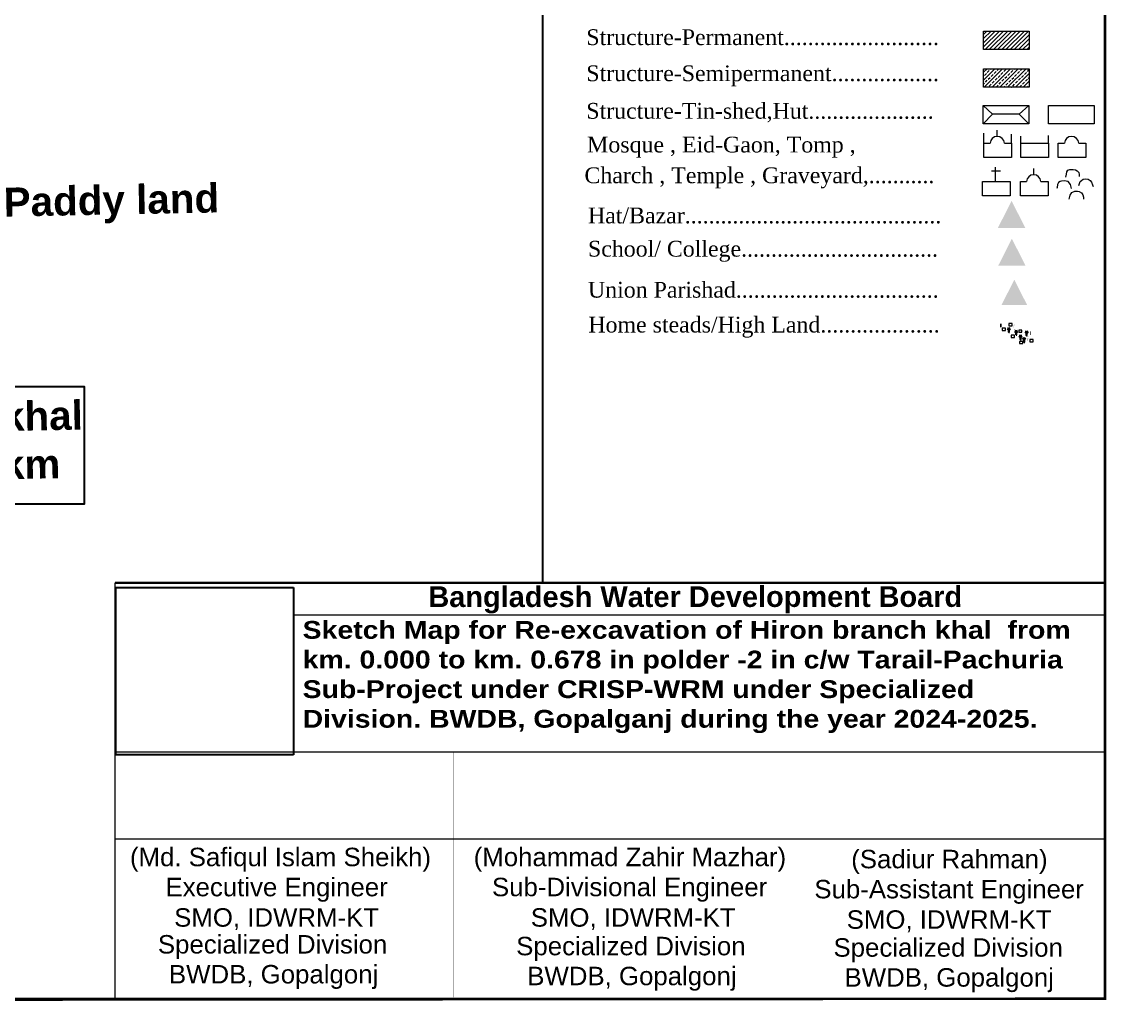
# Model space of a CAD drawing. Header units: millimetres. Extents: x 103 to 30935, y -127784 to -48.
# Drawn here: x 30568.9 to 30934.8, y -127784.1 to -127453.2 of the extents above; entities that cross this region are included whole.
import ezdxf
from ezdxf.enums import TextEntityAlignment as Align

# ---------------------------------------------------------------- set-up
doc = ezdxf.new("R2010")
doc.units = ezdxf.units.MM
doc.header["$MEASUREMENT"] = 0
doc.linetypes.add('ACAD_ISO02W100', pattern=[15, 12, -3])
doc.linetypes.add('DOT2', pattern=[0.125, 0, -0.125])
for name, color, linetype, lineweight in [('Bazar', 97, 'Continuous', 15), ('Church', 170, 'Continuous', 9), ('Eid-Gah', 170, 'Continuous', 9), ('existing-profile', 5, 'ACAD_ISO02W100', 25), ('FRAM', 7, 'Continuous', 50), ('Graveyard', 40, 'Continuous', 9), ('HOUSE', 144, 'Continuous', 18), ('Mosque', 170, 'Continuous', 9), ('OUTLINE', 7, 'Continuous', 15), ('PL', 7, 'Continuous', 15), ('Temple', 170, 'Continuous', 9), ('Tomb', 170, 'Continuous', 9), ('Union', 7, 'Continuous', 15)]:
    doc.layers.add(name, color=color, linetype=linetype, lineweight=lineweight)
for name, color, linetype in [('boundary', 7, 'Continuous'), ('Home Stead', 151, 'Continuous'), ('Khal', 4, 'Continuous'), ('TEXT', 5, 'Continuous'), ('Trees', 77, 'Continuous')]:
    doc.layers.add(name, color=color, linetype=linetype)
doc.styles.add('333', font='')
doc.styles.add('AR', font='arial.ttf', dxfattribs={"height": 450})
doc.styles.add('b', font='times.ttf')
doc.styles.add('sum', font='arialbd.ttf')
doc.styles.get('333').set_extended_font_data('Arial Black')
picture_1 = doc.add_image_def('image1.png', size_in_pixel=(204, 192))

# ---------------------------------------------------------------- blocks, each defined once
blk = doc.blocks.new('A$C01DB3217')
at = {"layer": 'Trees', "color": 1, "lineweight": 30}
blk.add_lwpolyline([(0, 0.0028), (0, -0.0071), (0.0015, -0.0071)], dxfattribs=at)
for centre, start, end in [((-0.012, -0.0154), 41.2491, 62.6782), ((0.012, -0.0154), 117.3218, 138.7509)]:
    blk.add_arc(centre, 0.0195, start, end, dxfattribs=at)
blk = doc.blocks.new('A$C7FEE66E4')
at = {"layer": 'Trees', "linetype": 'Continuous', "const_width": 0.000142}
blk.add_lwpolyline([(0, 0, 0.606435), (0, 0.0049, 0.606435)], format="xyb", close=True, dxfattribs=at)
at = {"layer": 'Trees', "linetype": 'Continuous', "const_width": 0.000252}
for points in [[(0, 0), (0, -0.0029)], [(0, -0.0029), (0.0017, -0.0029)]]:
    blk.add_lwpolyline(points, dxfattribs=at)

msp = doc.modelspace()

# ---------------------------------------------------------------- hatches: boundary and pattern name
at = {"layer": 'Bazar'}
for color, points in [(256, [(30902.82, -127513.68), (30898.19, -127522.81), (30907.44, -127522.81)]), (5, [(30902.91, -127526.46), (30898.29, -127535.58), (30907.54, -127535.58)])]:
    msp.add_hatch(color=color, dxfattribs=at).paths.add_polyline_path(points)
at = {"layer": 'HOUSE'}
h = msp.add_hatch(dxfattribs=at)
h.set_pattern_fill('ANSI31', color=256, scale=7.949809, style=0)
h.set_pattern_definition([(45, (-889234.3458, -3325392.656), (-0.70267045305, 0.70267045305), [])])
h.paths.add_polyline_path([(30908.69, -127462.59), (30908.69, -127456.36), (30893.32, -127456.36), (30893.32, -127462.59)])
h = msp.add_hatch(dxfattribs=at)
h.set_pattern_fill('ANSI33', color=256, scale=7.452946)
h.set_pattern_definition([(45, (-900585.8618, -3392404.782), (-1.3175070995, 1.3175070995), []), (45, (-900584.5443, -3392404.782), (-1.3175070995, 1.3175070995), [0.9316182043, -0.46580910215])])
h.paths.add_polyline_path([(30908.76, -127469.13), (30893.39, -127469.13), (30893.39, -127475.35), (30908.76, -127475.35)])
at = {"layer": 'Union'}
msp.add_hatch(color=0, dxfattribs=at).paths.add_polyline_path([(30903.73, -127540.29), (30899.41, -127548.81), (30908.05, -127548.81)])

# ---------------------------------------------------------------- linework, layer by layer
at = {"layer": 'boundary', "color": 0}
for points, const_width in [([(30011.1, -127125.54), (30934.34, -127124.74), (30934.34, -127782.9), (30011.1, -127783.71), (30011.1, -127125.54)], 0.843), ([(30744.62, -127642.6), (30744.62, -127124.74)], 0.613)]:
    msp.add_lwpolyline(points, dxfattribs=dict(at, const_width=const_width))
at = {"layer": 'Church', "linetype": 'Continuous'}
for points in [[(30897.44, -127507.14), (30897.44, -127502.29)], [(30897.44, -127507.14), (30897.44, -127502.29)], [(30899.1, -127503.65), (30895.98, -127503.65)], [(30899.1, -127503.65), (30895.98, -127503.65)]]:
    msp.add_lwpolyline(points, dxfattribs=at)
msp.add_lwpolyline([(30893.01, -127511.98), (30893.01, -127507.14), (30902.33, -127507.14), (30902.33, -127511.98), (30898.53, -127511.98), (30898.53, -127511.98), (30898.53, -127511.98), (30898.53, -127511.98), (30893.01, -127511.98)], close=True, dxfattribs=at)
msp.add_lwpolyline([(30893.01, -127511.98), (30893.01, -127507.14), (30902.33, -127507.14), (30902.33, -127511.98), (30898.53, -127511.98), (30898.53, -127511.98), (30898.53, -127511.98), (30898.53, -127511.98), (30893.01, -127511.98)], close=True, dxfattribs=at)
at = {"layer": 'Eid-Gah', "linetype": 'Continuous'}
for p, q in [((30905.97, -127494.2), (30905.97, -127491.79)), ((30905.97, -127494.2), (30905.97, -127491.79)), ((30915.3, -127494.2), (30915.3, -127491.63)), ((30915.3, -127494.2), (30915.3, -127491.63))]:
    msp.add_line(p, q, dxfattribs=at)
msp.add_lwpolyline([(30905.97, -127499.04), (30905.97, -127494.2), (30915.3, -127494.2), (30915.3, -127499.04), (30910.14, -127499.04), (30910.14, -127499.04), (30910.14, -127499.04), (30910.14, -127499.04), (30905.97, -127499.04)], close=True, dxfattribs=at)
msp.add_lwpolyline([(30905.97, -127499.04), (30905.97, -127494.2), (30915.3, -127494.2), (30915.3, -127499.04), (30910.14, -127499.04), (30910.14, -127499.04), (30910.14, -127499.04), (30910.14, -127499.04), (30905.97, -127499.04)], close=True, dxfattribs=at)
at = {"layer": 'FRAM', "linetype": 'Continuous', "const_width": 0.746}
msp.add_lwpolyline([(30600.35, -127642.6), (30934.3, -127642.6), (30934.3, -127642.6)], dxfattribs=at)
at = {"layer": 'Graveyard'}
for points in [[(30921.14, -127505.65), (30921.3, -127504.7), (30921.46, -127503.84), (30921.83, -127503.37), (30922.42, -127503.1), (30923.59, -127503.05), (30924.33, -127503.15), (30924.97, -127503.53), (30925.51, -127504.11), (30925.61, -127504.75), (30925.66, -127505.44)], [(30921.14, -127505.65), (30921.3, -127504.7), (30921.46, -127503.84), (30921.83, -127503.37), (30922.42, -127503.1), (30923.59, -127503.05), (30924.33, -127503.15), (30924.97, -127503.53), (30925.51, -127504.11), (30925.61, -127504.75), (30925.66, -127505.44)], [(30925.51, -127508.52), (30925.98, -127507.19), (30926.41, -127506.77), (30926.94, -127506.4), (30927.85, -127506.29), (30928.65, -127506.34), (30929.34, -127506.82), (30929.76, -127507.35), (30930.14, -127508.26), (30930.3, -127508.79)], [(30925.51, -127508.52), (30925.98, -127507.19), (30926.41, -127506.77), (30926.94, -127506.4), (30927.85, -127506.29), (30928.65, -127506.34), (30929.34, -127506.82), (30929.76, -127507.35), (30930.14, -127508.26), (30930.3, -127508.79)], [(30923.06, -127509.48), (30922.63, -127508.1), (30921.94, -127507.19), (30921.25, -127506.98), (30920.61, -127506.93), (30919.7, -127506.98), (30919.17, -127507.14), (30918.69, -127507.51), (30918.32, -127508.1), (30918.16, -127509.11), (30918.05, -127509.48)], [(30923.06, -127509.48), (30922.63, -127508.1), (30921.94, -127507.19), (30921.25, -127506.98), (30920.61, -127506.93), (30919.7, -127506.98), (30919.17, -127507.14), (30918.69, -127507.51), (30918.32, -127508.1), (30918.16, -127509.11), (30918.05, -127509.48)], [(30922.2, -127513.15), (30922.58, -127511.71), (30923.16, -127510.81), (30924.17, -127510.38), (30925.08, -127510.44), (30925.61, -127510.54), (30926.36, -127511.02), (30926.89, -127511.66), (30927.1, -127512.46), (30927.1, -127513.1)], [(30922.2, -127513.15), (30922.58, -127511.71), (30923.16, -127510.81), (30924.17, -127510.38), (30925.08, -127510.44), (30925.61, -127510.54), (30926.36, -127511.02), (30926.89, -127511.66), (30927.1, -127512.46), (30927.1, -127513.1)]]:
    msp.add_lwpolyline(points, dxfattribs=at)
at = {"layer": 'Home Stead', "color": 7, "linetype": 'DOT2', "lineweight": 50, "ltscale": 159.474072, "flags": 128}
msp.add_lwpolyline([(30899.22, -127555.73), (30898.45, -127556.91), (30899.31, -127558.34), (30900.47, -127559.06), (30901.44, -127559.85), (30902.28, -127560.72), (30903.18, -127560.89), (30903.75, -127560.91), (30904.55, -127562.18), (30905.84, -127562.69), (30907.98, -127562.99), (30909.92, -127562.6), (30910.47, -127560.93), (30909.8, -127558.9), (30908.86, -127557.88), (30907.43, -127557.09), (30904.86, -127555.04), (30901.74, -127554.52), (30900.53, -127555.35), (30899.22, -127555.73)], dxfattribs=at)
at = {"layer": 'HOUSE'}
for points in [[(30893.32, -127456.36), (30908.69, -127456.36), (30908.69, -127462.59), (30893.32, -127462.59)], [(30893.32, -127456.36), (30908.69, -127456.36), (30908.69, -127462.59), (30893.32, -127462.59)], [(30893.39, -127469.13), (30908.76, -127469.13), (30908.76, -127475.35), (30893.39, -127475.35)], [(30893.39, -127469.13), (30908.76, -127469.13), (30908.76, -127475.35), (30893.39, -127475.35)]]:
    msp.add_lwpolyline(points, close=True, dxfattribs=at)
at = {"layer": 'HOUSE', "linetype": 'Continuous'}
for points in [[(30893.28, -127481.44), (30908.64, -127481.44), (30908.64, -127487.67), (30893.28, -127487.67)], [(30893.28, -127481.44), (30908.64, -127481.44), (30908.64, -127487.67), (30893.28, -127487.67)], [(30915.27, -127481.44), (30930.63, -127481.44), (30930.63, -127487.67), (30915.27, -127487.67)], [(30915.27, -127481.44), (30930.63, -127481.44), (30930.63, -127487.67), (30915.27, -127487.67)]]:
    msp.add_lwpolyline(points, close=True, dxfattribs=at)
for points in [[(30908.64, -127481.44), (30905.34, -127484.41), (30896.37, -127484.41), (30893.28, -127481.44)], [(30908.64, -127481.44), (30905.34, -127484.41), (30896.37, -127484.41), (30893.28, -127481.44)], [(30896.37, -127484.41), (30893.28, -127487.67)], [(30896.37, -127484.41), (30893.28, -127487.67)], [(30905.34, -127484.41), (30908.64, -127487.67)], [(30905.34, -127484.41), (30908.64, -127487.67)]]:
    msp.add_lwpolyline(points, dxfattribs=at)
at = {"layer": 'HOUSE'}
for points in [[(30899.67, -127557.37), (30900.75, -127557.37), (30900.75, -127556.61), (30899.67, -127556.61), (30899.67, -127557.37)], [(30901.93, -127555.84), (30903.01, -127555.84), (30903.01, -127555.08), (30901.93, -127555.08), (30901.93, -127555.84)], [(30905.22, -127558.03), (30906.3, -127558.03), (30906.3, -127557.27), (30905.22, -127557.27), (30905.22, -127558.03)], [(30902.7, -127559.75), (30903.78, -127559.75), (30903.78, -127559), (30902.7, -127559), (30902.7, -127559.75)], [(30905.48, -127561.84), (30906.56, -127561.84), (30906.56, -127561.08), (30905.48, -127561.08), (30905.48, -127561.84)], [(30908.99, -127561.23), (30910.07, -127561.23), (30910.07, -127560.47), (30908.99, -127560.47), (30908.99, -127561.23)]]:
    msp.add_lwpolyline(points, dxfattribs=at)
at = {"layer": 'Khal', "lineweight": 25, "ltscale": 0.1}
msp.add_lwpolyline([(30011.1, -127125.54), (30934.34, -127125.54), (30934.34, -127782.9), (30011.1, -127782.9)], close=True, dxfattribs=at)
at = {"layer": 'Mosque', "linetype": 'Continuous'}
for p, q in [((30893.5, -127494.2), (30893.5, -127490.85)), ((30893.5, -127494.2), (30893.5, -127490.85)), ((30897.96, -127491.94), (30897.96, -127489.82)), ((30897.96, -127491.94), (30897.96, -127489.82)), ((30902.82, -127494.2), (30902.82, -127491.13)), ((30902.82, -127494.2), (30902.82, -127491.13))]:
    msp.add_line(p, q, dxfattribs=at)
for points in [[(30900.38, -127494.2), (30902.82, -127494.2), (30902.82, -127499.04), (30899.04, -127499.04), (30899.04, -127499.04), (30897.67, -127499.04), (30897.67, -127499.04), (30893.5, -127499.04), (30893.5, -127494.2), (30895.54, -127494.2)], [(30900.38, -127494.2), (30902.82, -127494.2), (30902.82, -127499.04), (30897.67, -127499.04), (30897.67, -127499.04), (30897.67, -127499.04), (30897.67, -127499.04), (30893.5, -127499.04), (30893.5, -127494.2), (30895.54, -127494.2)]]:
    msp.add_lwpolyline(points, dxfattribs=at)
msp.add_arc((30897.96, -127494.37), 2.43, 3.9267, 176.0733, dxfattribs=at)
msp.add_arc((30897.96, -127494.37), 2.43, 3.9267, 176.0733, dxfattribs=at)
at = {"layer": 'PL'}
for p, q in [((30600.34, -127642.6), (30600.34, -127782.5)), ((30934.3, -127642.6), (30934.3, -127782.5)), ((30934.3, -127653.52), (30660.64, -127653.52)), ((30934.5, -127699.74), (30600.55, -127699.74)), ((30934.3, -127729.02), (30600.35, -127729.02))]:
    msp.add_line(p, q, dxfattribs=at)
at = {"layer": 'PL', "const_width": 0.0836}
for points in [[(30714.65, -127699.74), (30714.65, -127782.44)], [(30829.52, -127699.24), (30829.52, -127782)]]:
    msp.add_lwpolyline(points, dxfattribs=at)
at = {"layer": 'Temple', "linetype": 'Continuous'}
msp.add_line((30910.26, -127504.88), (30910.26, -127502.76), dxfattribs=at)
msp.add_line((30910.26, -127504.88), (30910.26, -127502.76), dxfattribs=at)
msp.add_lwpolyline([(30912.69, -127507.14), (30915.13, -127507.14), (30915.13, -127511.98), (30909.97, -127511.98), (30909.97, -127511.98), (30909.97, -127511.98), (30909.97, -127511.98), (30905.81, -127511.98), (30905.81, -127507.14), (30907.84, -127507.14)], dxfattribs=at)
msp.add_lwpolyline([(30912.69, -127507.14), (30915.13, -127507.14), (30915.13, -127511.98), (30909.97, -127511.98), (30909.97, -127511.98), (30909.97, -127511.98), (30909.97, -127511.98), (30905.81, -127511.98), (30905.81, -127507.14), (30907.84, -127507.14)], dxfattribs=at)
msp.add_arc((30910.26, -127507.31), 2.43, 3.9267, 176.0733, dxfattribs=at)
msp.add_arc((30910.26, -127507.31), 2.43, 3.9267, 176.0733, dxfattribs=at)
at = {"layer": 'TEXT', "color": 7}
msp.add_lwpolyline([(30470.55, -127609.9), (30421.15, -127642.41), (30470.55, -127615.91), (30590.05, -127615.91), (30590.05, -127576.41), (30470.55, -127576.41)], close=True, dxfattribs=at)
at = {"layer": 'Tomb', "linetype": 'Continuous'}
msp.add_lwpolyline([(30925.45, -127494.2), (30927.9, -127494.2), (30927.9, -127499.04), (30922.74, -127499.04), (30922.74, -127499.04), (30922.74, -127499.04), (30922.74, -127499.04), (30918.57, -127499.04), (30918.57, -127494.2), (30920.61, -127494.2)], dxfattribs=at)
msp.add_arc((30923.03, -127494.37), 2.43, 3.9267, 176.0733, dxfattribs=at)
msp.add_arc((30923.03, -127494.37), 2.43, 3.9267, 176.0733, dxfattribs=at)

# ---------------------------------------------------------------- block references
at = {"layer": 'Trees', "ltscale": 0.1, "xscale": 152.92447043211, "yscale": 152.9244704321027, "zscale": 152.9244704321069}
for p in [(30901.92, -127556.94), (30904.37, -127557.79), (30907.89, -127558.07), (30905.81, -127559.36), (30907.01, -127560.23)]:
    msp.add_blockref('A$C01DB3217', p, dxfattribs=at)
at = {"layer": 'Trees', "linetype": 'DOT2', "ltscale": 0.2, "xscale": 193.9259528292387, "yscale": 193.9259528292605, "zscale": 193.9259528292439}
for p in [(30903.6, -127556.4), (30908.19, -127560.31)]:
    msp.add_blockref('A$C7FEE66E4', p, dxfattribs=at)

# ---------------------------------------------------------------- texts
at = {"layer": 'FRAM', "linetype": 'Continuous', "lineweight": -3, "style": 'AR'}
for s, p in [('(Md. Safiqul Islam Sheikh)   ', (30659.83, -127738.2)), ('(Mohammad Zahir Mazhar)      ', (30781.32, -127738.19)), ('Executive Engineer     ', (30660.94, -127748.35)), ('Sub-Divisional Engineer       ', (30782.43, -127748.33)), ('SMO, IDWRM-KT     ', (30660.94, -127758.61)), ('SMO, IDWRM-KT      ', (30782.43, -127758.6)), ('Specialized Division     ', (30659.58, -127767.67)), ('Specialized Division     ', (30780.44, -127768.26)), ('BWDB, Gopalgonj     ', (30659.93, -127777.76)), ('BWDB, Gopalgonj     ', (30780.79, -127778.36))]:
    msp.add_text(s, height=6.2288, dxfattribs=at).set_placement(p, align=Align.CENTER)
at = {"layer": 'FRAM', "linetype": 'Continuous', "style": 'AR'}
for s, p in [('(Sadiur Rahman)     ', (30887.89, -127738.9)), ('Sub-Assistant Engineer      ', (30889, -127749.05)), ('SMO, IDWRM-KT      ', (30889, -127759.31)), ('Specialized Division     ', (30887.47, -127768.74)), ('BWDB, Gopalgonj     ', (30887.82, -127778.84))]:
    msp.add_text(s, height=6.2288, dxfattribs=at).set_placement(p, align=Align.CENTER)
at = {"layer": 'Khal', "lineweight": 25, "insert": (30663.67, -127655.45), "char_height": 6, "width": 266.8041, "attachment_point": 1, "style": '333'}
msp.add_mtext('{\\C0;Sketch Map for Re-excavation of Hiron branch khal  from km. 0.000 to km. 0.678 in polder -2 in c/w Tarail-Pachuria Sub-Project under CRISP-WRM under Specialized Division. BWDB, Gopalganj during the year 2024-2025.}', dxfattribs=at)
at = {"layer": 'OUTLINE', "ltscale": 0.1, "style": 'b'}
for s, p in [('Structure-Permanent..........................', (30759.36, -127461.1)), ('Structure-Semipermanent..................', (30759.36, -127473.28)), ('Structure-Tin-shed,Hut.....................', (30759.36, -127485.96)), ('Mosque , Eid-Gaon, Tomp ,', (30759.64, -127497.35)), ('Charch , Temple , Graveyard,........... ', (30758.73, -127507.71)), ('Home steads/High Land....................', (30760.04, -127558.1))]:
    msp.add_text(s, height=5.3307, dxfattribs=at).set_placement(p)
at = {"layer": 'OUTLINE', "ltscale": 0.1, "char_height": 5.3307, "width": 248.7245, "attachment_point": 1, "style": 'b'}
for s, insert in [('Hat/Bazar...........................................', (30759.92, -127515.93)), ('School/ College.................................', (30759.92, -127527.16)), ('Union Parishad..................................', (30759.92, -127541))]:
    msp.add_mtext(s, dxfattribs=dict(at, insert=insert))
at = {"layer": 'TEXT', "color": 7, "style": 'sum'}
msp.add_text('Bangladesh Water Development Board', height=6.9878, rotation=0.0165, dxfattribs=at).set_placement((30796.11, -127650.72), align=Align.CENTER)
at = {"layer": 'TEXT', "color": 7, "char_height": 9.7557, "width": 188.8459, "attachment_point": 1, "rotation": 1.1386, "style": 'sum'}
for s, insert in [('Paddy land ', (30562.73, -127509.25)), ('Hiron branch khal \\Pend Ch.0+678km', (30473.6, -127583.37))]:
    msp.add_mtext(s, dxfattribs=dict(at, insert=insert))

# ---------------------------------------------------------------- pictures from other files: only their frames are drawn
at = {"layer": 'existing-profile', "color": 1, "linetype": 'ByBlock'}
image = msp.add_image(picture_1, insert=(30600.66, -127700.6), size_in_units=(59.98, 56.46), dxfattribs=at)
image.dxf.flags = 7

doc.saveas('drawing.dxf')
